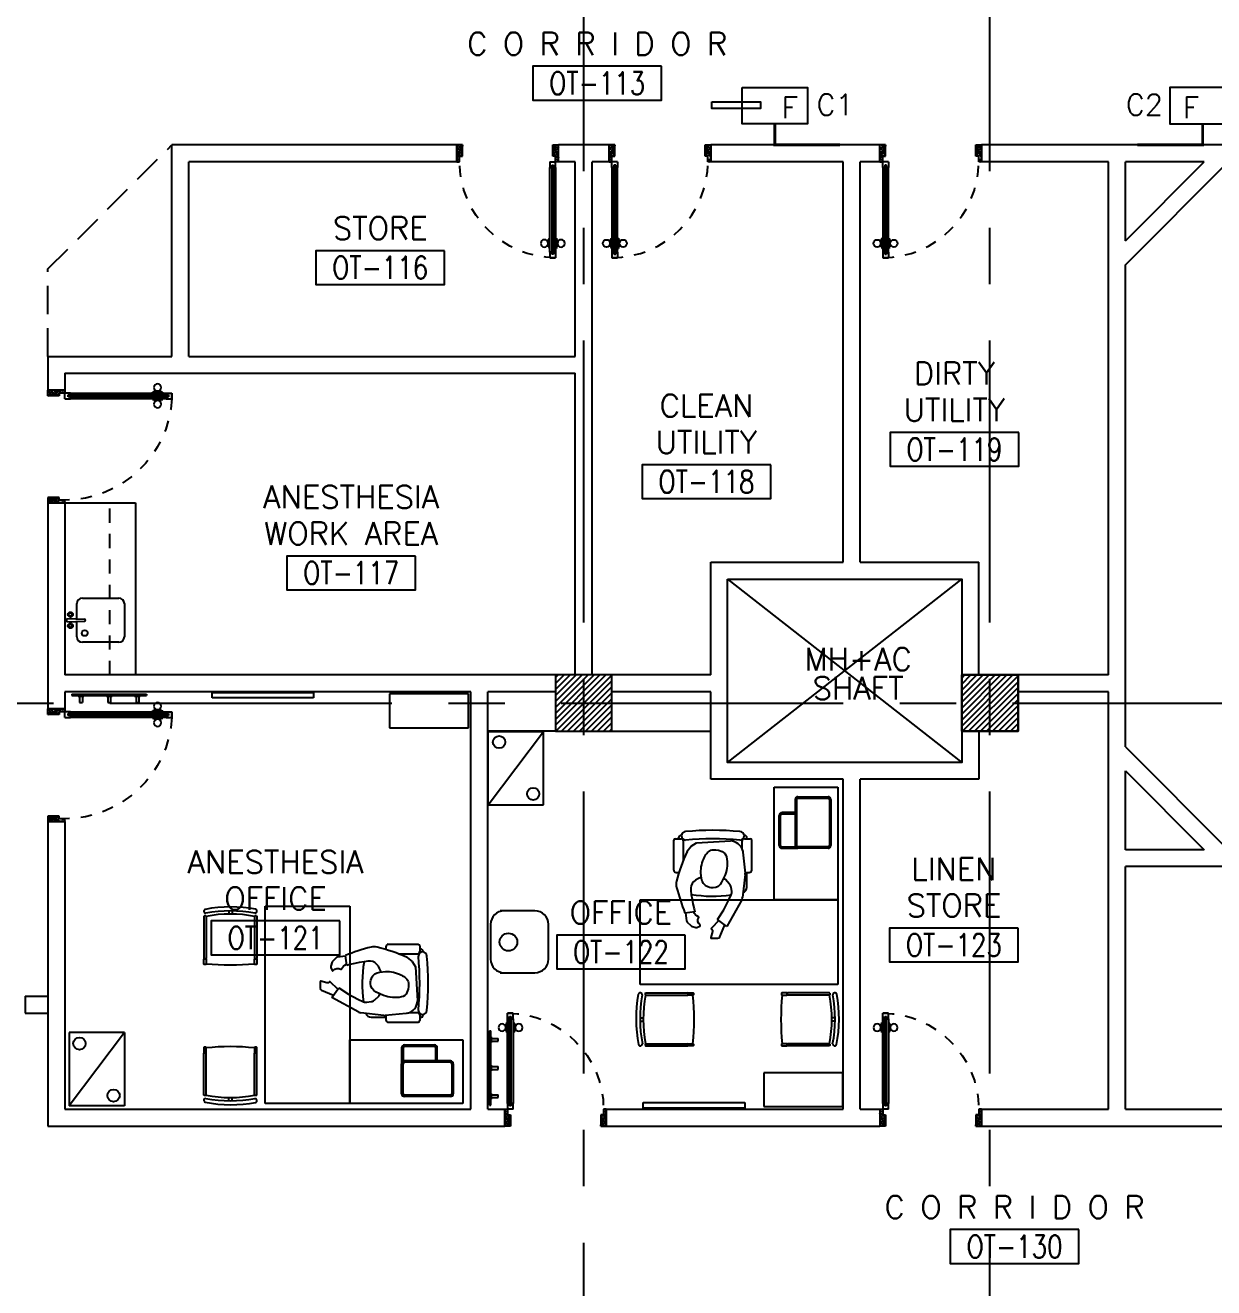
# Model space of a CAD drawing. Extents: x 275967.8 to 276060, y 57291.9 to 57371.4.
# Drawn here: x 275987.79 to 275998.32, y 57338 to 57349.19 of the extents above; entities that cross this region are included whole.
import ezdxf
from ezdxf.enums import TextEntityAlignment as Align

# ---------------------------------------------------------------- set-up
doc = ezdxf.new("R2010")
doc.units = 0
doc.header["$MEASUREMENT"] = 0
for name, pattern in [('CENTERX2', [4, 2.5, -0.5, 0.5, -0.5]), ('HIDDEN', [0.375, 0.25, -0.125]), ('HIDDEN2', [0.1875, 0.125, -0.0625])]:
    doc.linetypes.add(name, pattern=pattern)
doc.layers.get('0').update_dxf_attribs({"color": 11, "linetype": 'CONTINUOUS'})
for name, color, linetype in [('AXES', 11, 'CENTERX2'), ('COL', 11, 'CONTINUOUS'), ('DOOR', 11, 'CONTINUOUS'), ('E-CCTV', 4, 'CONTINUOUS'), ('HAT', 11, 'CONTINUOUS'), ('ME-FIX', 11, 'CONTINUOUS'), ('NON-MEDICAL', 11, 'CONTINUOUS'), ('RM-BOX', 11, 'CONTINUOUS'), ('RM-NAME', 11, 'CONTINUOUS'), ('RM-NO', 11, 'CONTINUOUS'), ('SHAFT', 11, 'CONTINUOUS'), ('WALL', 11, 'CONTINUOUS')]:
    doc.layers.add(name, color=color, linetype=linetype)
doc.styles.add('ROMANS', font='ROMANS.shx', dxfattribs={"width": 0.6})

# ---------------------------------------------------------------- blocks, each defined once
blk = doc.blocks.new('RM1')
at = {"layer": 'RM-BOX'}
blk.add_lwpolyline([(570, -200), (-570, -200), (-570, -500), (570, -500)], close=True, dxfattribs=at)
at = {"layer": 'RM-NAME', "style": 'ROMANS'}
for tag, p in [('ROOMNAME1', (0, 324)), ('ROOMNAME2', (0, 0))]:
    blk.add_attdef(tag, text='', height=200, dxfattribs=at).set_placement(p, align=Align.MIDDLE)
at = {"layer": 'RM-NO', "style": 'ROMANS', "width": 0.8}
blk.add_attdef('ROOMNO', text='', height=200, dxfattribs=at).set_placement((0, -350), align=Align.MIDDLE)
blk = doc.blocks.new('*X59')
at = {"color": 0}
for p, q in [((42139, 162736), (42593, 163190)), ((42139, 162789), (42540, 163190)), ((42139, 162842), (42487, 163190)), ((42139, 162895), (42434, 163190)), ((42139, 162948), (42381, 163190)), ((42139, 163001), (42328, 163190)), ((42139, 163054), (42274, 163190)), ((42139, 163108), (42221, 163190)), ((42139, 163161), (42168, 163190)), ((42146, 162690), (42639, 163183)), ((42199, 162690), (42639, 163130)), ((42252, 162690), (42639, 163077)), ((42305, 162690), (42639, 163024)), ((42358, 162690), (42639, 162971)), ((42411, 162690), (42639, 162918)), ((42464, 162690), (42639, 162865)), ((42517, 162690), (42639, 162812)), ((42570, 162690), (42639, 162759)), ((42623, 162690), (42639, 162706))]:
    blk.add_line(p, q, dxfattribs=at)
blk = doc.blocks.new('*X58')
at = {"color": 0}
for p, q in [((38539, 162743), (38986, 163190)), ((38539, 162796), (38933, 163190)), ((38539, 162849), (38880, 163190)), ((38539, 162902), (38827, 163190)), ((38539, 162955), (38774, 163190)), ((38539, 163008), (38721, 163190)), ((38539, 163061), (38668, 163190)), ((38539, 163114), (38615, 163190)), ((38539, 163167), (38562, 163190)), ((38539, 162689), (39039, 163189)), ((38592, 162690), (39039, 163136)), ((38646, 162690), (39039, 163083)), ((38699, 162690), (39039, 163030)), ((38752, 162690), (39039, 162977)), ((38805, 162690), (39039, 162924)), ((38858, 162690), (39039, 162871)), ((38911, 162690), (39039, 162818)), ((38964, 162690), (39039, 162765)), ((39017, 162690), (39039, 162712))]:
    blk.add_line(p, q, dxfattribs=at)
blk = doc.blocks.new('COL50')
at = {"layer": 'COL'}
blk.add_lwpolyline([(-250, 250), (-250, -250), (250, -250), (250, 250)], close=True, dxfattribs=at)
blk = doc.blocks.new('DOOR90')
at = {"layer": 'DOOR', "color": 0, "linetype": 'ByBlock'}
for p, q in [((-150, 0), (-150, -25)), ((-150, 0), (0, 0)), ((0, -50), (0, 0)), ((-1000, -25), (-1000, -75)), ((-1000, -75), (-1000, -25)), ((-950, -25), (-1000, -25)), ((-950, -75), (-1000, -75)), ((-970, -42), (-970, -58)), ((-950, -42), (-970, -42)), ((-950, -58), (-970, -58)), ((-950, -25), (-950, -42)), ((-950, -58), (-950, -75)), ((-918, -25), (-918, -18)), ((-828, -18), (-918, -18)), ((-918, -75), (-918, -82)), ((-828, -82), (-918, -82)), ((-905, -18), (-905, -9)), ((-905, -9), (-840, -9)), ((-905, -18), (-840, -18)), ((-905, -82), (-905, -91)), ((-905, -82), (-840, -82)), ((-905, -91), (-840, -91)), ((-840, -18), (-840, -9)), ((-840, -82), (-840, -91)), ((-828, -25), (-828, -18)), ((-828, -75), (-828, -82)), ((-200, -42), (-200, -25)), ((-200, -25), (-150, -25)), ((-180, -42), (-200, -42)), ((-200, -75), (-200, -58)), ((-200, -58), (-180, -58)), ((-150, -75), (-200, -75)), ((-180, -58), (-180, -42)), ((-150, -75), (-150, -25)), ((-150, -25), (-100, -25)), ((-100, -25), (-100, -50)), ((-100, -50), (0, -50)), ((-150, -900), (-150, -875)), ((-150, -875), (-100, -875)), ((-100, -850), (0, -850)), ((-100, -875), (-100, -850)), ((0, -850), (0, -900)), ((0, -900), (-150, -900)), ((-150, -900), (0, -900))]:
    blk.add_line(p, q, dxfattribs=at)
at = {"layer": 'DOOR', "color": 9, "linetype": 'ByBlock'}
for p, q in [((0, -50), (-114, 0)), ((0, -50), (-40, 0)), ((0, -50), (-100, -37)), ((0, -850), (-114, -900)), ((0, -850), (-100, -863)), ((0, -850), (-40, -900))]:
    blk.add_line(p, q, dxfattribs=at)
at = {"layer": 'DOOR', "linetype": 'ByBlock'}
for p, q in [((-200, -25), (-950, -25)), ((-200, -42), (-950, -42)), ((-200, -58), (-950, -58)), ((-950, -75), (-200, -75))]:
    blk.add_line(p, q, dxfattribs=at)
at = {"layer": 'DOOR', "color": 0, "linetype": 'ByBlock'}
for centre in [(-873, 24), (-873, -124)]:
    blk.add_circle(centre, 32.4, dxfattribs=at)
at = {"layer": 'DOOR', "color": 9, "linetype": 'ByBlock'}
for centre, radius, start, end in [((0, -50), 154, 161.1053, 166.2858), ((0, -50), 134, 158.1598, 169.28), ((0, -50), 94.4, 148.0182, 180), ((0, -50), 74.4, 137.7764, 180), ((0, -50), 114, 154.0838, 167.3774), ((0, -50), 54.4, 113.2074, 180), ((0, -50), 34.4, 90, 180), ((0, -50), 14.4, 90, 180), ((0, -850), 154, 193.7142, 198.8947), ((0, -850), 134, 190.72, 201.8402), ((0, -850), 94.4, 180, 211.9818), ((0, -850), 74.4, 180, 222.2236), ((0, -850), 54.4, 180, 246.7926), ((0, -850), 34.4, 180, 270), ((0, -850), 14.4, 180, 270)]:
    blk.add_arc(centre, radius, start, end, dxfattribs=at)
at = {"layer": 'DOOR', "linetype": 'HIDDEN', "ltscale": 0.5}
blk.add_arc((-150, -25), 850, 180, 270, dxfattribs=at)
blk = doc.blocks.new('DOOR-10')
at = {"layer": 'DOOR', "color": 0, "linetype": 'ByBlock'}
for p, q in [((-76, 1018), (-83, 1018)), ((-83, 928), (-83, 1018)), ((-26, 1100), (-76, 1100)), ((-76, 1100), (-26, 1100)), ((-76, 1050), (-76, 1100)), ((-59, 1050), (-76, 1050)), ((-43, 1070), (-59, 1070)), ((-59, 1050), (-59, 1070)), ((-43, 1050), (-43, 1070)), ((-26, 1050), (-43, 1050)), ((-26, 1050), (-26, 1100)), ((-26, 1018), (-18, 1018)), ((-18, 928), (-18, 1018)), ((-83, 1005), (-92, 1005)), ((-92, 1005), (-92, 940)), ((-83, 940), (-92, 940)), ((-83, 1005), (-83, 940)), ((-76, 928), (-83, 928)), ((-26, 928), (-18, 928)), ((-18, 1005), (-9, 1005)), ((-18, 1005), (-18, 940)), ((-18, 940), (-9, 940)), ((-9, 1005), (-9, 940)), ((-1001, 0), (-1001, 150)), ((-1001, 150), (-976, 150)), ((-1001, 150), (-1001, 0)), ((-976, 150), (-976, 100)), ((-76, 200), (-59, 200)), ((-76, 150), (-76, 200)), ((-76, 150), (-26, 150)), ((-59, 200), (-59, 180)), ((-59, 180), (-43, 180)), ((-43, 200), (-26, 200)), ((-43, 180), (-43, 200)), ((-26, 200), (-26, 150)), ((-1, 150), (-26, 150)), ((-26, 150), (-26, 100)), ((-951, 0), (-1001, 0)), ((-976, 100), (-951, 100)), ((-951, 100), (-951, 0)), ((-51, 100), (-51, 0)), ((-26, 100), (-51, 100)), ((-51, 0), (-1, 0))]:
    blk.add_line(p, q, dxfattribs=at)
at = {"layer": 'DOOR', "linetype": 'ByBlock'}
for p, q in [((-76, 1050), (-76, 200)), ((-59, 200), (-59, 1050)), ((-43, 200), (-43, 1050)), ((-26, 200), (-26, 1050))]:
    blk.add_line(p, q, dxfattribs=at)
at = {"layer": 'DOOR', "color": 9, "linetype": 'ByBlock'}
for p, q in [((-951, 0), (-1001, 114)), ((-51, 0), (-1, 114)), ((-1, 0), (-1, 150)), ((-951, 0), (-1001, 40)), ((-951, 0), (-964, 100)), ((-51, 0), (-37, 100)), ((-51, 0), (-1, 40))]:
    blk.add_line(p, q, dxfattribs=at)
at = {"layer": 'DOOR', "color": 0, "linetype": 'ByBlock'}
for centre in [(-124, 973), (23, 973)]:
    blk.add_circle(centre, 32.4, dxfattribs=at)
at = {"layer": 'DOOR', "linetype": 'HIDDEN', "ltscale": 0.5}
blk.add_arc((-23, 149), 952, 93.1482, 179.9482, dxfattribs=at)
at = {"layer": 'DOOR', "color": 9, "linetype": 'ByBlock'}
for centre, radius, start, end in [((-951, 0), 154, 103.7142, 108.8947), ((-951, 0), 134, 100.72, 111.8402), ((-51, 0), 134, 68.1598, 79.28), ((-51, 0), 154, 71.1053, 76.2858), ((-951, 0), 94.4, 90, 121.9818), ((-951, 0), 74.4, 90, 132.2236), ((-951, 0), 54.4, 90, 156.7926), ((-951, 0), 34.4, 90, 180), ((-951, 0), 14.4, 90, 180), ((-51, 0), 94.4, 58.0182, 90), ((-51, 0), 74.4, 47.7764, 90), ((-51, 0), 54.4, 23.2074, 90), ((-51, 0), 34.4, 0, 90), ((-51, 0), 14.4, 0, 90), ((-51, 0), 114, 64.0838, 77.3774)]:
    blk.add_arc(centre, radius, start, end, dxfattribs=at)

msp = doc.modelspace()

# ---------------------------------------------------------------- linework, layer by layer
at = {"layer": 'AXES'}
for p, q in [((275992.7355, 57291.8986), (275992.7355, 57370.7113)), ((275996.3355, 57291.8986), (275996.3355, 57370.7113)), ((275968.5355, 57343.1829), (276036.5755, 57343.1829))]:
    msp.add_line(p, q, dxfattribs=at)
at = {"layer": 'E-CCTV', "color": 4, "const_width": 0.025}
for points in [[(275994.4293, 57348.3194), (275994.4293, 57348.1329), (275995.0077, 57348.1329)], [(275998.2205, 57348.3194), (275998.2205, 57348.1329), (275997.6421, 57348.1329)]]:
    msp.add_lwpolyline(points, dxfattribs=at)
at = {"layer": 'E-CCTV', "color": 4, "linetype": 'Continuous'}
for points in [[(275994.1398, 57348.6414), (275994.7188, 57348.6414), (275994.7188, 57348.3194), (275994.1398, 57348.3194)], [(275998.51, 57348.6414), (275997.931, 57348.6414), (275997.931, 57348.3194), (275998.51, 57348.3194)], [(275993.872, 57348.5146), (275994.3019, 57348.5146), (275994.3019, 57348.4542), (275993.872, 57348.4542)]]:
    msp.add_3dface(points, dxfattribs=at)
at = {"layer": 'ME-FIX'}
for p, q in [((275988.1355, 57344.9579), (275988.762, 57344.9579)), ((275988.762, 57344.9579), (275988.762, 57343.4329)), ((275988.2927, 57344.1148), (275988.6138, 57344.1148)), ((275988.2428, 57343.9285), (275988.2428, 57344.0649)), ((275988.6637, 57344.0649), (275988.6637, 57343.772)), ((275988.1546, 57343.9024), (275988.1546, 57343.9345)), ((275988.1546, 57343.9345), (275988.3099, 57343.9285)), ((275988.1546, 57343.9024), (275988.3099, 57343.9085)), ((275988.2428, 57343.772), (275988.2428, 57343.9085)), ((275988.6138, 57343.7221), (275988.2927, 57343.7221)), ((275988.762, 57343.4329), (275988.1355, 57343.4329))]:
    msp.add_line(p, q, dxfattribs=at)
at = {"layer": 'ME-FIX', "linetype": 'HIDDEN2'}
msp.add_line((275988.5355, 57343.4329), (275988.5355, 57344.9579), dxfattribs=at)
at = {"layer": 'ME-FIX'}
for centre, radius in [((275988.1857, 57343.9682), 0.0217), ((275988.1857, 57343.8687), 0.0217), ((275988.1857, 57343.9682), 0.014), ((275988.1857, 57343.8687), 0.014), ((275988.3123, 57343.804), 0.0255)]:
    msp.add_circle(centre, radius, dxfattribs=at)
for centre, radius, start, end in [((275988.2927, 57344.0649), 0.0499, 90, 180), ((275988.6138, 57344.0649), 0.0499, 0, 90), ((275988.3099, 57343.9185), 0.00997, 270, 90), ((275988.2927, 57343.772), 0.0499, 180, 270), ((275988.6138, 57343.772), 0.0499, 270, 0)]:
    msp.add_arc(centre, radius, start, end, dxfattribs=at)
at = {"layer": 'NON-MEDICAL'}
for p, q in [((275988.1995, 57343.2635), (275988.8599, 57343.2635)), ((275988.1995, 57343.2635), (275988.1995, 57343.2508)), ((275988.1995, 57343.2508), (275988.8599, 57343.2508)), ((275988.2547, 57343.2508), (275988.2547, 57343.2458)), ((275988.2547, 57343.2458), (275988.3047, 57343.2458)), ((275988.267, 57343.2458), (275988.267, 57343.1873)), ((275988.2924, 57343.2458), (275988.2924, 57343.1873)), ((275988.3047, 57343.2508), (275988.3047, 57343.2458)), ((275988.5047, 57343.2508), (275988.5047, 57343.2458)), ((275988.5047, 57343.2458), (275988.5547, 57343.2458)), ((275988.517, 57343.2458), (275988.517, 57343.1873)), ((275988.5424, 57343.2458), (275988.5424, 57343.1873)), ((275988.5547, 57343.2508), (275988.5547, 57343.2458)), ((275988.7547, 57343.2508), (275988.7547, 57343.2458)), ((275988.7547, 57343.2458), (275988.8047, 57343.2458)), ((275988.767, 57343.2458), (275988.767, 57343.1873)), ((275988.7924, 57343.2458), (275988.7924, 57343.1873)), ((275988.8047, 57343.2508), (275988.8047, 57343.2458)), ((275988.8599, 57343.2635), (275988.8599, 57343.2508)), ((275989.4406, 57343.2286), (275989.4406, 57343.2786)), ((275989.4406, 57343.2786), (275990.3406, 57343.2786)), ((275990.3406, 57343.2286), (275989.4406, 57343.2286)), ((275990.3406, 57343.2786), (275990.3406, 57343.2286)), ((275991.0133, 57343.2639), (275991.0133, 57342.9639)), ((275991.7133, 57343.2639), (275991.0133, 57343.2639)), ((275991.7133, 57342.9639), (275991.7133, 57343.2639)), ((275988.267, 57343.1873), (275988.2924, 57343.1873)), ((275988.517, 57343.1873), (275988.5424, 57343.1873)), ((275988.767, 57343.1873), (275988.7924, 57343.1873)), ((275991.0133, 57342.9639), (275991.7133, 57342.9639)), ((275991.8872, 57342.28), (275992.3772, 57342.93)), ((275991.8872, 57342.28), (275991.8872, 57342.93)), ((275991.8872, 57342.93), (275992.3772, 57342.93)), ((275992.3772, 57342.28), (275992.3772, 57342.93)), ((275994.424, 57342.4375), (275994.9865, 57342.4375)), ((275994.424, 57341.4375), (275994.424, 57342.4375)), ((275994.9865, 57342.4375), (275994.9865, 57341.4375)), ((275994.609, 57342.3284), (275994.609, 57341.9209)), ((275994.609, 57342.3284), (275994.609, 57341.9209)), ((275994.6215, 57342.3284), (275994.6215, 57341.9209)), ((275994.6215, 57342.3284), (275994.6215, 57341.9209)), ((275994.634, 57342.3534), (275994.9002, 57342.3534)), ((275994.634, 57342.3534), (275994.9002, 57342.3534)), ((275994.634, 57342.3409), (275994.9002, 57342.3409)), ((275994.634, 57342.3409), (275994.9002, 57342.3409)), ((275994.9127, 57342.3284), (275994.9127, 57341.9209)), ((275994.9127, 57342.3284), (275994.9127, 57341.9209)), ((275994.9252, 57342.3284), (275994.9252, 57341.9209)), ((275994.9252, 57342.3284), (275994.9252, 57341.9209)), ((275991.8872, 57342.28), (275992.3772, 57342.28)), ((275994.609, 57342.2121), (275994.4927, 57342.2121)), ((275994.609, 57342.2121), (275994.4927, 57342.2121)), ((275994.609, 57342.1996), (275994.4927, 57342.1996)), ((275994.609, 57342.1996), (275994.4927, 57342.1996)), ((275994.4677, 57341.9209), (275994.4677, 57342.1871)), ((275994.4677, 57341.9209), (275994.4677, 57342.1871)), ((275994.4802, 57341.9209), (275994.4802, 57342.1871)), ((275994.4802, 57341.9209), (275994.4802, 57342.1871)), ((275993.548, 57341.9809), (275993.5974, 57341.9809)), ((275993.576, 57341.9809), (275993.576, 57341.9887)), ((275993.5978, 57342.0105), (275993.6014, 57342.0105)), ((275994.1562, 57342.0105), (275994.1598, 57342.0105)), ((275994.1603, 57341.9809), (275994.2096, 57341.9809)), ((275994.1816, 57341.9809), (275994.1816, 57341.9887)), ((275993.5335, 57341.7024), (275993.5335, 57341.9664)), ((275993.6185, 57341.7922), (275993.6185, 57341.9598)), ((275993.6504, 57341.8682), (275993.6865, 57341.9142)), ((275993.6865, 57341.9142), (275993.7341, 57341.9441)), ((275993.7341, 57341.9441), (275994.0361, 57341.9605)), ((275994.1391, 57341.8882), (275994.1391, 57341.9598)), ((275994.1443, 57341.8729), (275994.1458, 57341.8609)), ((275994.1458, 57341.8609), (275994.165, 57341.6742)), ((275994.2241, 57341.7024), (275994.2241, 57341.9664)), ((275994.4927, 57341.9084), (275994.6123, 57341.9084)), ((275994.4927, 57341.9084), (275994.6123, 57341.9084)), ((275994.4927, 57341.8959), (275994.634, 57341.8959)), ((275994.4927, 57341.8959), (275994.634, 57341.8959)), ((275994.9002, 57341.9084), (275994.634, 57341.9084)), ((275994.9002, 57341.9084), (275994.634, 57341.9084)), ((275994.9002, 57341.8959), (275994.634, 57341.8959)), ((275994.9002, 57341.8959), (275994.634, 57341.8959)), ((275993.5548, 57341.6811), (275993.5797, 57341.6811)), ((275993.7786, 57341.6392), (275993.7467, 57341.6249)), ((275994.1649, 57341.6627), (275994.1416, 57341.4596)), ((275994.1643, 57341.6811), (275994.2029, 57341.6811)), ((275994.1796, 57341.5507), (275994.1796, 57341.6811)), ((275993.726, 57341.6142), (275993.7091, 57341.5981)), ((275993.7467, 57341.6249), (275993.726, 57341.6142)), ((275993.9903, 57341.6203), (275993.9726, 57341.6261)), ((275994.0285, 57341.5788), (275993.9903, 57341.6203)), ((275994.0471, 57341.5128), (275994.042, 57341.55)), ((275993.2365, 57341.4375), (275994.9865, 57341.4375)), ((275993.2365, 57340.6875), (275993.2365, 57341.4375)), ((275993.6838, 57341.5234), (275993.6842, 57341.5209)), ((275993.6842, 57341.5209), (275993.688, 57341.4872)), ((275993.688, 57341.4872), (275993.6948, 57341.4435)), ((275993.6948, 57341.4435), (275993.7025, 57341.4044)), ((275993.9769, 57341.3489), (275994.0192, 57341.4317)), ((275994.1353, 57341.4401), (275994.0044, 57341.2024)), ((275994.0192, 57341.4317), (275994.0428, 57341.4837)), ((275994.9865, 57341.4375), (275994.424, 57341.4375)), ((275994.9865, 57341.4375), (275994.9865, 57340.6875)), ((275994.9865, 57341.4375), (275994.9865, 57340.6875)), ((275989.5884, 57341.3406), (275989.5884, 57341.3125)), ((275989.6189, 57341.3406), (275989.6189, 57341.3125)), ((275989.9127, 57339.6334), (275989.9127, 57341.3834)), ((275989.9127, 57341.3834), (275990.6627, 57341.3834)), ((275990.6627, 57341.3834), (275990.6627, 57339.6334)), ((275992.302, 57341.3413), (275991.9941, 57341.3413)), ((275993.7208, 57341.3336), (275993.6314, 57341.3217)), ((275993.7025, 57341.4044), (275993.7139, 57341.3599)), ((275993.7139, 57341.3599), (275993.7208, 57341.3336)), ((275993.9201, 57341.2639), (275993.9769, 57341.3489)), ((275989.3715, 57341.2954), (275989.3683, 57341.2921)), ((275989.3683, 57341.2921), (275989.3683, 57340.9186)), ((275989.385, 57341.2954), (275989.3715, 57341.2954)), ((275989.385, 57341.2954), (275989.3883, 57341.2921)), ((275989.3883, 57341.2921), (275989.3883, 57340.9186)), ((275989.8215, 57341.2954), (275989.8183, 57341.2921)), ((275989.8183, 57341.2921), (275989.8183, 57340.9186)), ((275989.835, 57341.2954), (275989.8215, 57341.2954)), ((275989.835, 57341.2954), (275989.8383, 57341.2921)), ((275989.8383, 57341.2921), (275989.8383, 57340.9186)), ((275991.9101, 57341.221), (275991.9101, 57340.913)), ((275992.4223, 57340.913), (275992.4223, 57341.221)), ((275994.0044, 57341.2024), (275993.9201, 57341.2639)), ((275990.9819, 57341.023), (275990.9819, 57340.998)), ((275991.0031, 57341.0442), (275991.2672, 57341.0442)), ((275991.2817, 57341.0297), (275991.2817, 57340.9804)), ((275991.2817, 57341.0017), (275991.2895, 57341.0017)), ((275991.3113, 57340.9799), (275991.3113, 57340.9763)), ((275989.3683, 57340.9186), (275989.3715, 57340.9154)), ((275989.385, 57340.9154), (275989.3715, 57340.9154)), ((275989.385, 57340.9154), (275989.3883, 57340.9186)), ((275989.8183, 57340.9186), (275989.8215, 57340.9154)), ((275989.835, 57340.9154), (275989.8215, 57340.9154)), ((275989.835, 57340.9154), (275989.8383, 57340.9186)), ((275990.6344, 57340.857), (275990.6225, 57340.9464)), ((275990.6607, 57340.8638), (275990.6344, 57340.857)), ((275990.7051, 57340.8753), (275990.6607, 57340.8638)), ((275990.7442, 57340.8829), (275990.7051, 57340.8753)), ((275990.788, 57340.8898), (275990.7442, 57340.8829)), ((275990.8217, 57340.8936), (275990.788, 57340.8898)), ((275990.8242, 57340.894), (275990.8217, 57340.8936)), ((275990.915, 57340.8518), (275990.8989, 57340.8686)), ((275991.093, 57340.9592), (275991.2606, 57340.9592)), ((275991.169, 57340.9273), (275991.215, 57340.8912)), ((275991.215, 57340.8912), (275991.2449, 57340.8437)), ((275990.9257, 57340.8311), (275990.915, 57340.8518)), ((275990.94, 57340.7992), (275990.9257, 57340.8311)), ((275991.2449, 57340.8437), (275991.2613, 57340.5417)), ((275991.9941, 57340.7927), (275992.302, 57340.7927)), ((275990.5032, 57340.5733), (275990.5646, 57340.6576)), ((275990.5646, 57340.6576), (275990.6497, 57340.6008)), ((275994.9865, 57340.6875), (275993.2365, 57340.6875)), ((275990.7409, 57340.4424), (275990.5032, 57340.5733)), ((275990.6497, 57340.6008), (275990.7325, 57340.5586)), ((275990.7325, 57340.5586), (275990.7845, 57340.5349)), ((275990.8136, 57340.5307), (275990.8508, 57340.5357)), ((275990.8796, 57340.5493), (275990.9211, 57340.5874)), ((275990.9211, 57340.5874), (275990.9268, 57340.6051)), ((275993.2794, 57340.6098), (275993.2827, 57340.6131)), ((275993.2794, 57340.6098), (275993.2794, 57340.5963)), ((275993.2794, 57340.5963), (275993.2827, 57340.5931)), ((275993.2827, 57340.6131), (275993.6562, 57340.6131)), ((275993.2827, 57340.5931), (275993.6562, 57340.5931)), ((275993.6594, 57340.6098), (275993.6562, 57340.6131)), ((275993.6562, 57340.5931), (275993.6594, 57340.5963)), ((275993.6594, 57340.6098), (275993.6594, 57340.5963)), ((275994.5373, 57340.6098), (275994.5405, 57340.6131)), ((275994.5373, 57340.6098), (275994.5373, 57340.5963)), ((275994.5405, 57340.5931), (275994.5373, 57340.5963)), ((275994.914, 57340.6131), (275994.5405, 57340.6131)), ((275994.914, 57340.5931), (275994.5405, 57340.5931)), ((275994.9173, 57340.6098), (275994.914, 57340.6131)), ((275994.9173, 57340.5963), (275994.914, 57340.5931)), ((275994.9173, 57340.6098), (275994.9173, 57340.5963)), ((275990.9635, 57340.4128), (275990.7604, 57340.4362)), ((275991.1617, 57340.4319), (275990.975, 57340.4127)), ((275990.9819, 57340.4135), (275990.9819, 57340.3749)), ((275991.1737, 57340.4335), (275991.1617, 57340.4319)), ((275991.189, 57340.4386), (275991.2606, 57340.4386)), ((275991.2817, 57340.4175), (275991.2817, 57340.3681)), ((275991.3113, 57340.4215), (275991.3113, 57340.4179)), ((275990.8515, 57340.3981), (275990.9819, 57340.3981)), ((275991.0031, 57340.3536), (275991.2672, 57340.3536)), ((275991.2817, 57340.3961), (275991.2895, 57340.3961)), ((275993.2342, 57340.3938), (275993.2623, 57340.3938)), ((275993.2342, 57340.3633), (275993.2623, 57340.3633)), ((275994.9625, 57340.3938), (275994.9344, 57340.3938)), ((275994.9625, 57340.3633), (275994.9344, 57340.3633)), ((275988.1759, 57340.2615), (275988.1759, 57339.6115)), ((275988.6659, 57340.2615), (275988.1759, 57340.2615)), ((275988.6659, 57340.2615), (275988.1759, 57339.6115)), ((275988.6659, 57340.2615), (275988.6659, 57339.6115)), ((275990.6627, 57339.6334), (275990.6627, 57340.1959)), ((275990.6627, 57340.1959), (275991.6627, 57340.1959)), ((275991.6627, 57340.1959), (275991.6627, 57339.6334)), ((275991.8998, 57339.6173), (275991.8998, 57340.2777)), ((275991.8998, 57340.2777), (275991.9125, 57340.2777)), ((275991.9125, 57339.6173), (275991.9125, 57340.2777)), ((275991.9125, 57340.2225), (275991.9175, 57340.2225)), ((275991.9175, 57340.1725), (275991.9175, 57340.2225)), ((275991.9175, 57340.2102), (275991.976, 57340.2102)), ((275991.9175, 57340.1848), (275991.976, 57340.1848)), ((275991.976, 57340.1848), (275991.976, 57340.2102)), ((275989.3683, 57340.0794), (275989.3715, 57340.0827)), ((275989.3683, 57339.7059), (275989.3683, 57340.0794)), ((275989.385, 57340.0827), (275989.3715, 57340.0827)), ((275989.385, 57340.0827), (275989.3883, 57340.0794)), ((275989.3883, 57339.7059), (275989.3883, 57340.0794)), ((275989.8183, 57340.0794), (275989.8215, 57340.0827)), ((275989.8183, 57339.7059), (275989.8183, 57340.0794)), ((275989.835, 57340.0827), (275989.8215, 57340.0827)), ((275989.835, 57340.0827), (275989.8383, 57340.0794)), ((275989.8383, 57339.7059), (275989.8383, 57340.0794)), ((275991.1211, 57340.1272), (275991.1211, 57339.9859)), ((275991.1211, 57340.1272), (275991.1211, 57339.9859)), ((275991.1336, 57340.1272), (275991.1336, 57340.0076)), ((275991.1336, 57340.1272), (275991.1336, 57340.0076)), ((275991.1461, 57340.1522), (275991.4123, 57340.1522)), ((275991.1461, 57340.1522), (275991.4123, 57340.1522)), ((275991.1461, 57340.1397), (275991.4123, 57340.1397)), ((275991.1461, 57340.1397), (275991.4123, 57340.1397)), ((275991.4248, 57340.0109), (275991.4248, 57340.1272)), ((275991.4248, 57340.0109), (275991.4248, 57340.1272)), ((275991.4373, 57340.0109), (275991.4373, 57340.1272)), ((275991.4373, 57340.0109), (275991.4373, 57340.1272)), ((275991.9125, 57340.1725), (275991.9175, 57340.1725)), ((275993.2794, 57340.1598), (275993.2827, 57340.1631)), ((275993.2794, 57340.1598), (275993.2794, 57340.1463)), ((275993.2794, 57340.1463), (275993.2827, 57340.1431)), ((275993.2827, 57340.1631), (275993.6562, 57340.1631)), ((275993.2827, 57340.1431), (275993.6562, 57340.1431)), ((275993.6594, 57340.1598), (275993.6562, 57340.1631)), ((275993.6562, 57340.1431), (275993.6594, 57340.1463)), ((275993.6594, 57340.1598), (275993.6594, 57340.1463)), ((275994.5373, 57340.1598), (275994.5405, 57340.1631)), ((275994.5373, 57340.1598), (275994.5373, 57340.1463)), ((275994.5405, 57340.1431), (275994.5373, 57340.1463)), ((275994.914, 57340.1631), (275994.5405, 57340.1631)), ((275994.914, 57340.1431), (275994.5405, 57340.1431)), ((275994.9173, 57340.1598), (275994.914, 57340.1631)), ((275994.9173, 57340.1463), (275994.914, 57340.1431)), ((275994.9173, 57340.1598), (275994.9173, 57340.1463)), ((275991.1211, 57339.7197), (275991.1211, 57339.9859)), ((275991.1211, 57339.7197), (275991.1211, 57339.9859)), ((275991.1336, 57339.7197), (275991.1336, 57339.9859)), ((275991.1336, 57339.7197), (275991.1336, 57339.9859)), ((275991.5536, 57340.0109), (275991.1461, 57340.0109)), ((275991.5536, 57340.0109), (275991.1461, 57340.0109)), ((275991.5536, 57339.9984), (275991.1461, 57339.9984)), ((275991.5536, 57339.9984), (275991.1461, 57339.9984)), ((275991.5661, 57339.9859), (275991.5661, 57339.7197)), ((275991.5661, 57339.9859), (275991.5661, 57339.7197)), ((275991.5786, 57339.9859), (275991.5786, 57339.7197)), ((275991.5786, 57339.9859), (275991.5786, 57339.7197)), ((275991.9125, 57339.9725), (275991.9175, 57339.9725)), ((275991.9175, 57339.9225), (275991.9175, 57339.9725)), ((275991.9175, 57339.9602), (275991.976, 57339.9602)), ((275991.976, 57339.9348), (275991.976, 57339.9602)), ((275991.9125, 57339.9225), (275991.9175, 57339.9225)), ((275991.9175, 57339.9348), (275991.976, 57339.9348)), ((275995.0326, 57339.9049), (275994.3326, 57339.9049)), ((275994.3326, 57339.9049), (275994.3326, 57339.6049)), ((275995.0326, 57339.6049), (275995.0326, 57339.9049)), ((275989.3715, 57339.7027), (275989.3683, 57339.7059)), ((275989.385, 57339.7027), (275989.3715, 57339.7027)), ((275989.385, 57339.7027), (275989.3883, 57339.7059)), ((275989.5884, 57339.6575), (275989.5884, 57339.6855)), ((275989.6189, 57339.6575), (275989.6189, 57339.6856)), ((275989.8215, 57339.7027), (275989.8183, 57339.7059)), ((275989.835, 57339.7027), (275989.8215, 57339.7027)), ((275989.835, 57339.7027), (275989.8383, 57339.7059)), ((275990.6627, 57339.6334), (275989.9127, 57339.6334)), ((275990.6627, 57339.6334), (275989.9127, 57339.6334)), ((275991.6627, 57339.6334), (275990.6627, 57339.6334)), ((275991.5536, 57339.7072), (275991.1461, 57339.7072)), ((275991.5536, 57339.7072), (275991.1461, 57339.7072)), ((275991.5536, 57339.6947), (275991.1461, 57339.6947)), ((275991.5536, 57339.6947), (275991.1461, 57339.6947)), ((275991.9125, 57339.7225), (275991.9175, 57339.7225)), ((275991.9125, 57339.6725), (275991.9175, 57339.6725)), ((275991.9175, 57339.6725), (275991.9175, 57339.7225)), ((275991.9175, 57339.7102), (275991.976, 57339.7102)), ((275991.9175, 57339.6848), (275991.976, 57339.6848)), ((275991.976, 57339.6848), (275991.976, 57339.7102)), ((275993.2623, 57339.6411), (275994.1623, 57339.6411)), ((275993.2623, 57339.5911), (275993.2623, 57339.6411)), ((275994.1623, 57339.6411), (275994.1623, 57339.5911)), ((275988.6659, 57339.6115), (275988.1759, 57339.6115)), ((275991.8998, 57339.6173), (275991.9125, 57339.6173)), ((275994.1623, 57339.5911), (275993.2623, 57339.5911)), ((275994.3326, 57339.6049), (275995.0326, 57339.6049))]:
    msp.add_line(p, q, dxfattribs=at)
for points in [[(275993.7734, 57341.6771, -0.1280623), (275993.8064, 57341.8182, -0.2157166), (275993.874, 57341.8826), (275993.9069, 57341.8818), (275993.9299, 57341.8779), (275993.9614, 57341.8679, -0.2424325), (275994.0004, 57341.8188, -0.1365134), (275993.9881, 57341.6601), (275993.9571, 57341.5942, -0.297129), (275993.8817, 57341.5449, -0.1389863), (275993.8218, 57341.5606, -0.1051671), (275993.796, 57341.5835), (275993.7853, 57341.6042), (275993.7799, 57341.6288), (275993.7738, 57341.6771)], [(275993.6386, 57341.3225), (275993.6472, 57341.2513, 0.1665035), (275993.6517, 57341.242), (275993.6836, 57341.2098, 0.116666), (275993.6898, 57341.2059), (275993.7277, 57341.1931, 0.1815827), (275993.7389, 57341.1935), (275993.7647, 57341.2042, 0.5662747), (275993.766, 57341.2132, -0.3727106), (275993.7545, 57341.2806, 0.4583706), (275993.752, 57341.2883, -0.2106222), (275993.7103, 57341.3322)], [(275993.9324, 57341.2545), (275993.867, 57341.1879, 0.4458327), (275993.8675, 57341.1788), (275993.8694, 57341.1774, -0.3042703), (275993.8756, 57341.1579), (275993.8605, 57341.1055, 0.5099825), (275993.8666, 57341.0977), (275993.9249, 57341.0998, 0.292523), (275993.9412, 57341.111), (275993.9853, 57341.2161)], [(275990.6233, 57340.9391), (275990.5521, 57340.9305, 0.1665035), (275990.5428, 57340.926), (275990.5106, 57340.8942, 0.116666), (275990.5067, 57340.8879), (275990.4939, 57340.8501, 0.1815827), (275990.4943, 57340.8389), (275990.505, 57340.8131, 0.5662747), (275990.514, 57340.8117, -0.3727106), (275990.5814, 57340.8233, 0.4583706), (275990.5891, 57340.8258, -0.2106222), (275990.633, 57340.8675)], [(275990.9779, 57340.8044, -0.1280623), (275991.119, 57340.7713, -0.2157166), (275991.1834, 57340.7038), (275991.1826, 57340.6708), (275991.1787, 57340.6478), (275991.1687, 57340.6164, -0.2424325), (275991.1196, 57340.5773, -0.1365134), (275990.9609, 57340.5897), (275990.895, 57340.6207, -0.297129), (275990.8457, 57340.696, -0.1389863), (275990.8614, 57340.756, -0.1051671), (275990.8843, 57340.7818), (275990.905, 57340.7925), (275990.9295, 57340.7978), (275990.9779, 57340.8039)], [(275990.5553, 57340.6453), (275990.4887, 57340.7108, 0.4458327), (275990.4796, 57340.7102), (275990.4781, 57340.7084, -0.3042703), (275990.4587, 57340.7021), (275990.4063, 57340.7172, 0.5099825), (275990.3985, 57340.7111), (275990.4005, 57340.6528, 0.292523), (275990.4118, 57340.6365), (275990.5169, 57340.5925)]]:
    msp.add_lwpolyline(points, format="xyb", dxfattribs=at)
for points in [[(275989.3883, 57340.9121), (275989.3883, 57340.8686), (275989.385, 57340.8654), (275989.3715, 57340.8654), (275989.3683, 57340.8686), (275989.3683, 57340.9121), (275989.3715, 57340.9154), (275989.385, 57340.9154)], [(275989.8383, 57340.9121), (275989.8383, 57340.8686), (275989.835, 57340.8654), (275989.8215, 57340.8654), (275989.8183, 57340.8686), (275989.8183, 57340.9121), (275989.8215, 57340.9154), (275989.835, 57340.9154)], [(275993.6627, 57340.6131), (275993.7062, 57340.6131), (275993.7094, 57340.6098), (275993.7094, 57340.5963), (275993.7062, 57340.5931), (275993.6627, 57340.5931), (275993.6594, 57340.5963), (275993.6594, 57340.6098)], [(275994.534, 57340.6131), (275994.4905, 57340.6131), (275994.4873, 57340.6098), (275994.4873, 57340.5963), (275994.4905, 57340.5931), (275994.534, 57340.5931), (275994.5373, 57340.5963), (275994.5373, 57340.6098)], [(275989.3883, 57340.0859), (275989.3883, 57340.1294), (275989.385, 57340.1327), (275989.3715, 57340.1327), (275989.3683, 57340.1294), (275989.3683, 57340.0859), (275989.3715, 57340.0827), (275989.385, 57340.0827)], [(275989.8383, 57340.0859), (275989.8383, 57340.1294), (275989.835, 57340.1327), (275989.8215, 57340.1327), (275989.8183, 57340.1294), (275989.8183, 57340.0859), (275989.8215, 57340.0827), (275989.835, 57340.0827)], [(275993.6627, 57340.1631), (275993.7062, 57340.1631), (275993.7094, 57340.1598), (275993.7094, 57340.1463), (275993.7062, 57340.1431), (275993.6627, 57340.1431), (275993.6594, 57340.1463), (275993.6594, 57340.1598)], [(275994.534, 57340.1631), (275994.4905, 57340.1631), (275994.4873, 57340.1598), (275994.4873, 57340.1463), (275994.4905, 57340.1431), (275994.534, 57340.1431), (275994.5373, 57340.1463), (275994.5373, 57340.1598)]]:
    msp.add_lwpolyline(points, close=True, dxfattribs=at)
for centre, radius in [((275991.985, 57342.8382), 0.0545), ((275992.2871, 57342.3778), 0.0545), ((275992.0677, 57341.0645), 0.0787), ((275988.2659, 57340.1637), 0.0545), ((275988.5681, 57339.7034), 0.0545)]:
    msp.add_circle(centre, radius, dxfattribs=at)
for centre, radius, start, end in [((275994.634, 57342.3284), 0.025, 90, 180), ((275994.634, 57342.3284), 0.025, 90, 180), ((275994.634, 57342.3284), 0.0125, 90, 180), ((275994.634, 57342.3284), 0.0125, 90, 180), ((275994.9002, 57342.3284), 0.025, 0, 90), ((275994.9002, 57342.3284), 0.025, 0, 90), ((275994.9002, 57342.3284), 0.0125, 0, 90), ((275994.9002, 57342.3284), 0.0125, 0, 90), ((275994.4927, 57342.1871), 0.025, 90, 180), ((275994.4927, 57342.1871), 0.025, 90, 180), ((275994.4927, 57342.1871), 0.0125, 90, 180), ((275994.4927, 57342.1871), 0.0125, 90, 180), ((275993.548, 57341.9664), 0.0145, 90, 180), ((275993.5978, 57341.9887), 0.0218, 90, 180), ((275993.5974, 57341.9598), 0.0211, 0, 90), ((275993.6386, 57342.0063), 0.0374, 90, 270), ((275993.8788, 57339.572), 2.4833, 84.44787, 95.55213), ((275993.8788, 57339.5718), 2.4092, 84.2765, 95.7235), ((275994.1191, 57342.0063), 0.0374, 270, 90), ((275994.1603, 57341.9598), 0.0211, 90, 180), ((275994.1598, 57341.9887), 0.0218, 0, 90), ((275994.2096, 57341.9664), 0.0145, 0, 90), ((275995.1298, 57341.2023), 1.6223, 155.76561, 165.70768), ((275994.0306, 57341.8431), 0.1176, 14.70655, 87.32506), ((275994.4927, 57341.9209), 0.025, 180, 270), ((275994.4927, 57341.9209), 0.025, 180, 270), ((275994.4927, 57341.9209), 0.0125, 180, 270), ((275994.4927, 57341.9209), 0.0125, 180, 270), ((275994.634, 57341.9209), 0.025, 180, 270), ((275994.634, 57341.9209), 0.025, 180, 270), ((275994.634, 57341.9209), 0.0125, 180, 270), ((275994.634, 57341.9209), 0.0125, 180, 270), ((275994.9002, 57341.9209), 0.025, 270, 0), ((275994.9002, 57341.9209), 0.025, 270, 0), ((275994.9002, 57341.9209), 0.0125, 270, 0), ((275994.9002, 57341.9209), 0.0125, 270, 0), ((275993.5548, 57341.7024), 0.0213, 180, 270), ((275994.1122, 57341.6688), 0.0531, 353.43344, 5.86997), ((275994.2029, 57341.7024), 0.0213, 270, 0), ((275993.6607, 57341.5766), 0.1063, 165.70768, 194.943), ((275995.8176, 57342.1522), 2.3386, 194.943, 200.80249), ((275993.7677, 57341.5366), 0.085, 133.62382, 188.92866), ((275993.9894, 57341.5429), 0.0531, 7.75503, 42.61873), ((275994.1274, 57341.5507), 0.0523, 291.40875, 0), ((275993.8788, 57342.6073), 1.1363, 260.33141, 278.27601), ((275993.9944, 57341.5057), 0.0531, 335.5623, 7.75503), ((275994.0888, 57341.4657), 0.0531, 331.15891, 353.43344), ((275989.3864, 57341.3376), 0.018, 112.35344, 270.55688), ((275989.6079, 57340.1626), 1.2133, 79.57711, 100.84799), ((275989.6079, 57340.1626), 1.178, 79.5839, 100.82925), ((275989.6033, 57340.1687), 1.1438, 79.16569, 100.83431), ((275989.8206, 57341.3393), 0.018, 269.44312, 67.64656), ((275992.0304, 57341.221), 0.1203, 90, 180), ((275992.302, 57341.221), 0.1203, 0, 90), ((275991.453, 57338.7602), 2.3386, 104.943, 110.80249), ((275990.8774, 57340.9171), 0.1063, 75.70768, 104.943), ((275990.5031, 57339.448), 1.6223, 65.76561, 75.70768), ((275991.0031, 57341.023), 0.0213, 90, 180), ((275991.2606, 57340.9804), 0.0211, 270, 0), ((275991.2672, 57341.0297), 0.0145, 0, 90), ((275991.3071, 57340.9392), 0.0374, 0, 180), ((275991.2895, 57340.9799), 0.0218, 0, 90), ((275989.6033, 57343.0529), 2.1916, 264.36999, 275.63001), ((275991.9081, 57340.6989), 1.1363, 170.33141, 188.27601), ((275990.8373, 57340.81), 0.085, 43.62382, 98.92866), ((275988.8726, 57340.6989), 2.4092, 354.2765, 5.7235), ((275988.8728, 57340.6989), 2.4833, 354.44787, 5.55213), ((275992.0304, 57340.913), 0.1203, 180, 270), ((275992.302, 57340.913), 0.1203, 270, 0), ((275990.8064, 57340.5833), 0.0531, 245.5623, 277.75503), ((275990.8437, 57340.5884), 0.0531, 277.75503, 312.61873), ((275991.1439, 57340.5472), 0.1176, 284.70655, 357.32506), ((275994.4122, 57340.3828), 1.2133, 169.57711, 190.84799), ((275993.2355, 57340.5954), 0.018, 359.44312, 157.64656), ((275994.4122, 57340.3828), 1.178, 169.5839, 190.82925), ((275994.4061, 57340.3781), 1.1438, 169.16569, 190.83431), ((275991.5219, 57340.3781), 2.1916, 354.36999, 5.63001), ((275996.6748, 57340.3781), 2.1916, 174.36999, 185.63001), ((275993.7906, 57340.3781), 1.1438, 349.16569, 10.83431), ((275993.7844, 57340.3828), 1.178, 349.17075, 10.4161), ((275994.9612, 57340.5954), 0.018, 22.35344, 180.55688), ((275993.7845, 57340.3828), 1.2133, 349.15201, 10.42289), ((275990.7665, 57340.489), 0.0531, 241.15891, 263.43344), ((275990.8515, 57340.4504), 0.0523, 201.40875, 270), ((275990.9696, 57340.4656), 0.0531, 263.43344, 275.86997), ((275991.2606, 57340.4175), 0.0211, 0, 90), ((275991.3071, 57340.4587), 0.0374, 180, 0), ((275991.2895, 57340.4179), 0.0218, 270, 0), ((275991.0031, 57340.3749), 0.0213, 180, 270), ((275991.2672, 57340.3681), 0.0145, 270, 0), ((275989.6033, 57337.9451), 2.1916, 84.36999, 95.63001), ((275991.1461, 57340.1272), 0.025, 90, 180), ((275991.1461, 57340.1272), 0.025, 90, 180), ((275991.1461, 57340.1272), 0.0125, 90, 180), ((275991.1461, 57340.1272), 0.0125, 90, 180), ((275991.4123, 57340.1272), 0.025, 0, 90), ((275991.4123, 57340.1272), 0.025, 0, 90), ((275991.4123, 57340.1272), 0.0125, 0, 90), ((275991.4123, 57340.1272), 0.0125, 0, 90), ((275993.2372, 57340.1613), 0.018, 202.35344, 0.55688), ((275994.9595, 57340.1613), 0.018, 179.44312, 337.64656), ((275991.1461, 57339.9859), 0.025, 90, 180), ((275991.1461, 57339.9859), 0.025, 90, 180), ((275991.1461, 57339.9859), 0.0125, 90, 180), ((275991.1461, 57339.9859), 0.0125, 90, 180), ((275991.5536, 57339.9859), 0.025, 0, 90), ((275991.5536, 57339.9859), 0.025, 0, 90), ((275991.5536, 57339.9859), 0.0125, 0, 90), ((275991.5536, 57339.9859), 0.0125, 0, 90), ((275989.3864, 57339.6604), 0.018, 89.44312, 247.64656), ((275989.6079, 57340.8354), 1.2133, 259.15201, 280.42289), ((275989.6079, 57340.8355), 1.178, 259.17075, 280.4161), ((275989.6033, 57340.8294), 1.1438, 259.16569, 280.83431), ((275989.8206, 57339.6588), 0.018, 292.35344, 90.55688), ((275991.1461, 57339.7197), 0.025, 180, 270), ((275991.1461, 57339.7197), 0.025, 180, 270), ((275991.1461, 57339.7197), 0.0125, 180, 270), ((275991.1461, 57339.7197), 0.0125, 180, 270), ((275991.5536, 57339.7197), 0.0125, 270, 0), ((275991.5536, 57339.7197), 0.0125, 270, 0), ((275991.5536, 57339.7197), 0.025, 270, 0), ((275991.5536, 57339.7197), 0.025, 270, 0)]:
    msp.add_arc(centre, radius, start, end, dxfattribs=at)
at = {"layer": 'SHAFT'}
for p, q in [((275994.0105, 57342.6579), (275996.0855, 57344.2829)), ((275994.0105, 57344.2829), (275996.0855, 57342.6579))]:
    msp.add_line(p, q, dxfattribs=at)
at = {"layer": 'SHAFT', "linetype": 'ByBlock', "ltscale": 0.3}
msp.add_line((275992.9855, 57342.9329), (275993.8605, 57342.9329), dxfattribs=at)
at = {"layer": 'WALL', "color": 0, "linetype": 'HIDDEN'}
for p, q in [((275987.9855, 57347.0329), (275989.0855, 57348.1329)), ((275987.9855, 57346.2579), (275987.9855, 57347.0329))]:
    msp.add_line(p, q, dxfattribs=at)
at = {"layer": 'WALL'}
for p, q in [((275991.6105, 57348.1329), (275989.0855, 57348.1329)), ((275989.0855, 57346.2579), (275989.0855, 57348.1329)), ((275991.6105, 57347.9829), (275991.6105, 57348.1329)), ((275992.9605, 57348.1329), (275992.5105, 57348.1329)), ((275992.5105, 57347.9829), (275992.5105, 57348.1329)), ((275992.9605, 57347.9829), (275992.9605, 57348.1329)), ((275995.3605, 57348.1329), (275993.8605, 57348.1329)), ((275993.8605, 57347.9829), (275993.8605, 57348.1329)), ((275995.3605, 57347.9829), (275995.3605, 57348.1329)), ((275999.7255, 57348.1329), (275996.2605, 57348.1329)), ((275996.2605, 57347.9829), (275996.2605, 57348.1329)), ((275991.6105, 57347.9829), (275989.2355, 57347.9829)), ((275989.2355, 57346.2579), (275989.2355, 57347.9829)), ((275992.6605, 57347.9829), (275992.5105, 57347.9829)), ((275992.6605, 57346.2579), (275992.6605, 57347.9829)), ((275992.9605, 57347.9829), (275992.8105, 57347.9829)), ((275992.8105, 57343.4329), (275992.8105, 57347.9829)), ((275995.0355, 57347.9829), (275993.8605, 57347.9829)), ((275995.0355, 57344.4329), (275995.0355, 57347.9829)), ((275995.3605, 57347.9829), (275995.1855, 57347.9829)), ((275995.1855, 57344.4329), (275995.1855, 57347.9829)), ((275997.3855, 57347.9829), (275996.2605, 57347.9829)), ((275997.3855, 57343.4329), (275997.3855, 57347.9829)), ((275997.5355, 57347.0708), (275998.4476, 57347.9829)), ((275997.5355, 57347.2829), (275998.2355, 57347.9829)), ((275998.2355, 57347.9829), (275997.5355, 57347.9829)), ((275997.5355, 57347.2829), (275997.5355, 57347.9829)), ((275997.5355, 57342.7951), (275997.5355, 57347.0708)), ((275987.9855, 57346.2579), (275987.9855, 57345.9579)), ((275987.9855, 57346.2579), (275989.0855, 57346.2579)), ((275989.2355, 57346.2579), (275992.6605, 57346.2579)), ((275988.1355, 57346.1079), (275988.1355, 57345.9579)), ((275988.1355, 57346.1079), (275992.6605, 57346.1079)), ((275992.6605, 57343.4329), (275992.6605, 57346.1079)), ((275988.1355, 57345.9579), (275987.9855, 57345.9579)), ((275988.1355, 57344.9579), (275987.9855, 57344.9579)), ((275987.9855, 57344.9579), (275987.9855, 57343.2829)), ((275988.1355, 57344.9579), (275988.1355, 57343.4329)), ((275993.8605, 57344.4329), (275995.0355, 57344.4329)), ((275993.8605, 57343.4329), (275993.8605, 57344.4329)), ((275995.1855, 57344.4329), (275996.2355, 57344.4329)), ((275996.2355, 57343.4329), (275996.2355, 57344.4329)), ((275992.4855, 57343.4329), (275988.1355, 57343.4329)), ((275993.8605, 57343.4329), (275992.9855, 57343.4329)), ((275997.3855, 57343.4329), (275996.5855, 57343.4329)), ((275987.9855, 57343.2829), (275987.9855, 57343.1322)), ((275988.1355, 57343.2829), (275988.1355, 57343.1322)), ((275991.7355, 57343.2829), (275988.1355, 57343.2829)), ((275991.7355, 57339.5829), (275991.7355, 57343.2829)), ((275992.4855, 57343.2829), (275991.8855, 57343.2829)), ((275991.8855, 57339.5829), (275991.8855, 57343.2829)), ((275993.8605, 57343.2829), (275992.9855, 57343.2829)), ((275993.8605, 57342.5079), (275993.8605, 57343.2829)), ((275997.3855, 57343.2829), (275996.5855, 57343.2829)), ((275997.3855, 57339.5829), (275997.3855, 57343.2829)), ((275988.1355, 57343.1322), (275987.9855, 57343.1322)), ((275996.2355, 57342.9329), (275996.2355, 57342.5079)), ((275997.5355, 57342.7951), (275998.4476, 57341.8829)), ((275997.5355, 57341.8829), (275997.5355, 57342.5829)), ((275997.5355, 57342.5829), (275998.2355, 57341.8829)), ((275995.0355, 57342.5079), (275993.8605, 57342.5079)), ((275995.0355, 57339.5829), (275995.0355, 57342.5079)), ((275995.1855, 57339.5829), (275995.1855, 57342.5079)), ((275996.2355, 57342.5079), (275995.1855, 57342.5079)), ((275988.1355, 57342.1322), (275987.9855, 57342.1322)), ((275987.9855, 57342.1322), (275987.9855, 57339.4329)), ((275988.1355, 57342.1322), (275988.1355, 57339.5829)), ((275998.2355, 57341.8829), (275997.5355, 57341.8829)), ((276000.5105, 57341.7329), (275997.5355, 57341.7329)), ((275997.5355, 57339.5829), (275997.5355, 57341.7329)), ((275987.7855, 57340.5849), (275987.7855, 57340.4349)), ((275987.7855, 57340.5849), (275987.9855, 57340.5849)), ((275987.7855, 57340.4349), (275987.9855, 57340.4349)), ((275988.1355, 57339.5829), (275991.7355, 57339.5829)), ((275991.5855, 57339.5829), (275991.7355, 57339.5829)), ((275991.8855, 57339.5829), (275992.0355, 57339.5829)), ((275992.0355, 57339.4329), (275992.0355, 57339.5829)), ((275992.9355, 57339.4329), (275992.9355, 57339.5829)), ((275992.9355, 57339.5829), (275995.0355, 57339.5829)), ((275995.1855, 57339.5829), (275995.3605, 57339.5829)), ((275995.3605, 57339.5829), (275995.3605, 57339.4329)), ((275996.2605, 57339.5829), (275996.2605, 57339.4329)), ((275996.2605, 57339.5829), (275997.3855, 57339.5829)), ((275997.5355, 57339.5829), (275999.4605, 57339.5829)), ((275987.9855, 57339.4329), (275992.0355, 57339.4329)), ((275992.9355, 57339.4329), (275995.3605, 57339.4329)), ((275996.2605, 57339.4329), (275999.4605, 57339.4329))]:
    msp.add_line(p, q, dxfattribs=at)
at = {"layer": 'WALL', "color": 6, "linetype": 'ByBlock', "ltscale": 0.3}
msp.add_line((275992.4855, 57342.9329), (275991.8855, 57342.9329), dxfattribs=at)
at = {"layer": 'WALL'}
msp.add_lwpolyline([(275994.0105, 57344.2829), (275996.0855, 57344.2829), (275996.0855, 57342.6579), (275994.0105, 57342.6579)], close=True, dxfattribs=at)
at = {"layer": 'WALL', "linetype": 'ByBlock', "ltscale": 0.3}
for points in [[(275992.4855, 57342.9329), (275992.9855, 57342.9329), (275992.9855, 57343.4329), (275992.4855, 57343.4329)], [(275996.5855, 57342.9329), (275996.0855, 57342.9329), (275996.0855, 57343.4329), (275996.5855, 57343.4329)]]:
    msp.add_lwpolyline(points, close=True, dxfattribs=at)

# ---------------------------------------------------------------- block references
at = {"layer": 'COL', "xscale": 0.001, "yscale": 0.001, "zscale": 0.001}
for p in [(275992.7355, 57343.1829), (275996.3355, 57343.1829)]:
    msp.add_blockref('COL50', p, dxfattribs=at)
at = {"layer": 'DOOR', "color": 0, "linetype": 'ByBlock', "ltscale": 0.3, "yscale": 0.001, "zscale": 0.001}
for name, p, xscale, rotation in [('DOOR90', (275992.5105, 57348.1329), -0.001, 270), ('DOOR90', (275992.9605, 57348.1329), 0.001, 90), ('DOOR90', (275995.3605, 57348.1329), 0.001, 90), ('DOOR-10', (275987.9855, 57345.9586), -0.001, 270), ('DOOR-10', (275987.9855, 57343.1329), -0.001, 270)]:
    msp.add_blockref(name, p, dxfattribs=dict(at, xscale=xscale, rotation=rotation))
at = {"layer": 'DOOR', "color": 0, "linetype": 'ByBlock', "xscale": -0.001, "yscale": 0.001, "zscale": 0.001, "rotation": 90}
for p in [(275992.0355, 57339.4329), (275995.3605, 57339.4329)]:
    msp.add_blockref('DOOR90', p, dxfattribs=at)
at = {"layer": 'HAT', "xscale": 0.001, "yscale": 0.001, "zscale": 0.001}
for name in ['*X58', '*X59']:
    msp.add_blockref(name, (275953.9463, 57180.2432), dxfattribs=at)
at = {"layer": 'RM-NAME', "xscale": 0.001, "yscale": 0.001, "zscale": 0.001}
for p, values in [((275992.8547, 57349.0298), {'ROOMNO': 'OT-113', 'ROOMNAME2': 'C O R R I D O R'}), ((275990.9319, 57347.3948), {'ROOMNO': 'OT-116', 'ROOMNAME2': 'STORE'}), ((275996.0212, 57345.7829), {'ROOMNO': 'OT-119', 'ROOMNAME2': 'UTILITY', 'ROOMNAME1': 'DIRTY'}), ((275993.8234, 57345.4965), {'ROOMNO': 'OT-118', 'ROOMNAME2': 'UTILITY', 'ROOMNAME1': 'CLEAN'}), ((275990.6745, 57344.6874), {'ROOMNO': 'OT-117', 'ROOMNAME2': 'WORK AREA', 'ROOMNAME1': 'ANESTHESIA'}), ((275990.0044, 57341.451), {'ROOMNO': 'OT-121', 'ROOMNAME2': 'OFFICE', 'ROOMNAME1': 'ANESTHESIA'}), ((275996.0164, 57341.3885), {'ROOMNO': 'OT-123', 'ROOMNAME2': 'STORE', 'ROOMNAME1': 'LINEN'}), ((275993.0655, 57341.3259), {'ROOMNO': 'OT-122', 'ROOMNAME2': 'OFFICE'}), ((275996.554, 57338.714), {'ROOMNO': 'OT-130', 'ROOMNAME2': 'C O R R I D O R'})]:
    msp.add_blockref('RM1', p, dxfattribs=at).add_auto_attribs(values)

# ---------------------------------------------------------------- texts
at = {"layer": 'E-CCTV', "color": 4, "linetype": 'Continuous', "style": 'ROMANS'}
for s, p in [('C1', (275994.798, 57348.396)), ('C2', (275997.5393, 57348.396)), ('F', (275994.4888, 57348.3705)), ('F', (275998.0449, 57348.3705))]:
    msp.add_text(s, height=0.1875, dxfattribs=at).set_placement(p)
at = {"layer": 'RM-NAME', "style": 'ROMANS'}
for s, p in [('MH+AC', (275995.1678, 57343.5729)), ('SHAFT', (275995.1677, 57343.3163))]:
    msp.add_text(s, height=0.2, dxfattribs=at).set_placement(p, align=Align.MIDDLE)

doc.saveas('drawing.dxf')
